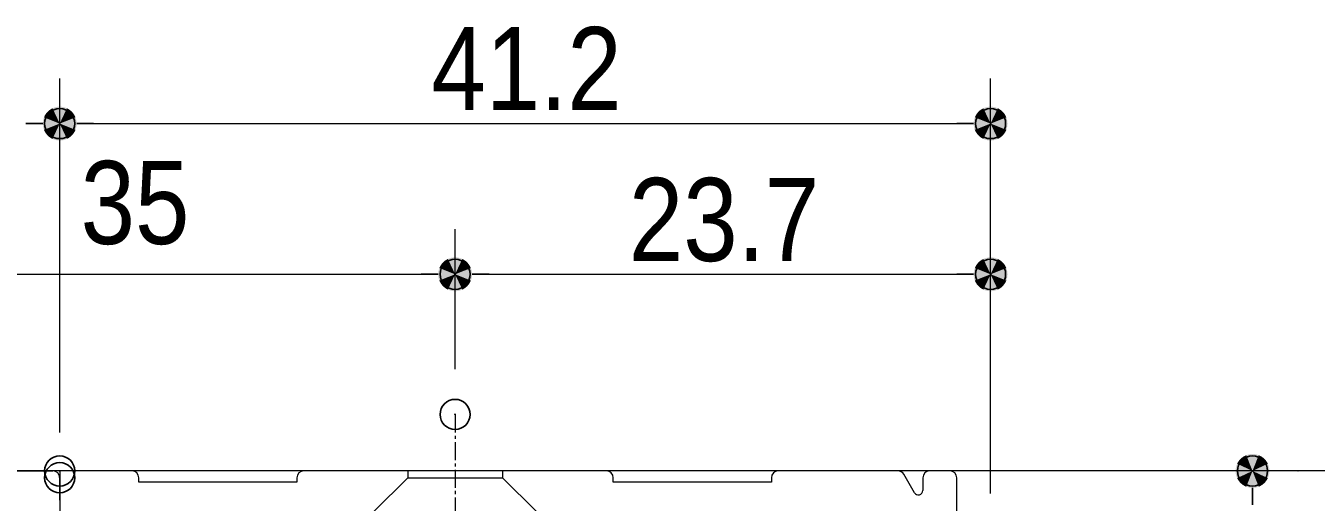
# Model space of a CAD drawing. Units: millimetres, scale not verified. Extents: x -4547 to 4547, y -2284 to 2284.
# Drawn here: x 724.6 to 1152.9, y 705.6 to 863.6 of the extents above; entities that cross this region are included whole.
import ezdxf
from ezdxf.enums import TextEntityAlignment as Align

# ---------------------------------------------------------------- set-up
doc = ezdxf.new("R2010")
doc.units = ezdxf.units.MM
doc.header["$LTSCALE"] = 20
doc.header["$PDMODE"] = 32
doc.header["$PDSIZE"] = 10
doc.linetypes.add('USER4', pattern=[9.172222, 5.997222, -1.058333, 1.058333, -1.058333])
for name, color, linetype, lineweight in [('0-1_3一般', 7, 'Continuous', 15), ('0-2_2寸法-2', 7, 'Continuous', 15), ('0-3_0', 7, 'Continuous', 25), ('0-5_2寸法-1', 7, 'Continuous', 15)]:
    doc.layers.add(name, color=color, linetype=linetype, lineweight=lineweight)
doc.layers.add('0-4_Defpoints', color=7, linetype='Continuous')
doc.styles.add('ＭＳ Ｐゴシック', font='')
doc.styles.get('ＭＳ Ｐゴシック').set_extended_font_data('MS PGothic')

# ---------------------------------------------------------------- blocks, each defined once
blk = doc.blocks.new('グループ-47')
at = {"layer": '0-1_3一般', "linetype": 'USER4', "lineweight": 5}
blk.add_line((44153.7, 14694), (44153.7, -3299.9), dxfattribs=at)
blk = doc.blocks.new('グループ-52')
at = {"layer": '0-1_3一般', "lineweight": 5}
for p, q in [((41048.7, 14319), (41483.7, 14319)), ((41528.7, 14124), (41528.7, 14274)), ((41528.7, 14274), (41528.7, 9374.3))]:
    blk.add_line(p, q, dxfattribs=at)
blk.add_arc((41483.7, 14274), 45, 0, 90, dxfattribs=at)
blk = doc.blocks.new('グループ-53')
at = {"layer": '0-1_3一般', "lineweight": 5}
for p, q in [((45158.7, 14319), (43148.7, 14319)), ((43838.7, 14319), (43838.7, 14274)), ((44468.7, 14319), (44468.7, 14274)), ((47093.2, 14319), (46298.7, 14319)), ((47438.7, 14319), (47303.7, 14319)), ((43838.7, 14274), (43613.7, 14049)), ((43838.7, 14274), (44468.7, 14274)), ((44468.7, 14274), (44693.7, 14049)), ((47202.7, 14174.4), (47132.2, 14296.5)), ((47258.7, 14274), (47258.7, 14189.4)), ((47483.7, 13839), (47483.7, 14274))]:
    blk.add_line(p, q, dxfattribs=at)
for points in [[(42008.7, 14319), (41528.7, 14319), (41528.7, 8694), (41678.7, 8544), (43171.2, 8544)], [(43103.7, 14274), (43103.7, 14244), (42053.7, 14244), (42053.7, 14274)], [(46253.7, 14274), (46253.7, 14244), (45203.7, 14244), (45203.7, 14274)]]:
    blk.add_lwpolyline(points, dxfattribs=at)
for centre, radius, start, end in [((42008.7, 14274), 45, 0, 90), ((43148.7, 14274), 45, 90, 180), ((45158.7, 14274), 45, 0, 90), ((46298.7, 14274), 45, 90, 180), ((47093.2, 14274), 45, 30, 90), ((47303.7, 14274), 45, 90, 180), ((47438.7, 14274), 45, 0, 90), ((47228.7, 14189.4), 30, 210, 0)]:
    blk.add_arc(centre, radius, start, end, dxfattribs=at)
blk = doc.blocks.new('グループ-61')
at = {"layer": '0-1_3一般', "lineweight": 5}
blk.add_line((51578.7, 14319), (37028.7, 14319), dxfattribs=at)
blk = doc.blocks.new('グループ-63')
at = {"layer": '0-1_3一般'}
for name in ['グループ-47', 'グループ-61', 'グループ-53', 'グループ-52']:
    blk.add_blockref(name, (0, 0), dxfattribs=at)
blk = doc.blocks.new('_Dot')
at = {"layer": '0-3_0'}
blk.add_line((-10, 0), (-20, 0), dxfattribs=at)
for points in [[(0, 0), (-7.29, 6.85), (-6.37, 7.71)], [(0, 0), (-6.37, 7.71), (-5.36, 8.44)], [(0, 0), (-5.36, 8.44), (-4.26, 9.05)], [(0, 0), (-4.26, 9.05), (-3.09, 9.51)], [(0, 0), (-3.09, 9.51), (-1.87, 9.82)], [(0, 0), (-1.87, 9.82), (-0.63, 9.98)], [(0, 0), (-0.63, 9.98), (0.63, 9.98)], [(0, 0), (0.63, 9.98), (1.87, 9.82)], [(0, 0), (1.87, 9.82), (3.09, 9.51)], [(0, 0), (3.09, 9.51), (4.26, 9.05)], [(0, 0), (4.26, 9.05), (5.36, 8.44)], [(0, 0), (5.36, 8.44), (6.37, 7.71)], [(0, 0), (6.37, 7.71), (7.29, 6.85)], [(0, 0), (-10, 0), (-9.92, 1.25)], [(0, 0), (-9.92, -1.25), (-10, 0)], [(0, 0), (-9.92, 1.25), (-9.69, 2.49)], [(0, 0), (-9.69, -2.49), (-9.92, -1.25)], [(0, 0), (-9.69, 2.49), (-9.3, 3.68)], [(0, 0), (-9.3, -3.68), (-9.69, -2.49)], [(0, 0), (-9.3, 3.68), (-8.76, 4.82)], [(0, 0), (-8.76, -4.82), (-9.3, -3.68)], [(0, 0), (-8.76, 4.82), (-8.09, 5.88)], [(0, 0), (-8.09, -5.88), (-8.76, -4.82)], [(0, 0), (-8.09, 5.88), (-7.29, 6.85)], [(0, 0), (-7.29, -6.85), (-8.09, -5.88)], [(0, 0), (-6.37, -7.71), (-7.29, -6.85)], [(0, 0), (-5.36, -8.44), (-6.37, -7.71)], [(0, 0), (-4.26, -9.05), (-5.36, -8.44)], [(0, 0), (-3.09, -9.51), (-4.26, -9.05)], [(0, 0), (-1.87, -9.82), (-3.09, -9.51)], [(0, 0), (-0.63, -9.98), (-1.87, -9.82)], [(0, 0), (0.63, -9.98), (-0.63, -9.98)], [(0, 0), (7.29, 6.85), (8.09, 5.88)], [(0, 0), (8.09, 5.88), (8.76, 4.82)], [(0, 0), (8.76, 4.82), (9.3, 3.68)], [(0, 0), (9.3, 3.68), (9.69, 2.49)], [(0, 0), (9.69, 2.49), (9.92, 1.25)], [(0, 0), (9.92, 1.25), (10, 0)], [(0, 0), (1.87, -9.82), (0.63, -9.98)], [(0, 0), (3.09, -9.51), (1.87, -9.82)], [(0, 0), (4.26, -9.05), (3.09, -9.51)], [(0, 0), (5.36, -8.44), (4.26, -9.05)], [(0, 0), (6.37, -7.71), (5.36, -8.44)], [(0, 0), (7.29, -6.85), (6.37, -7.71)], [(0, 0), (8.09, -5.88), (7.29, -6.85)], [(0, 0), (8.76, -4.82), (8.09, -5.88)], [(0, 0), (9.3, -3.68), (8.76, -4.82)], [(0, 0), (9.69, -2.49), (9.3, -3.68)], [(0, 0), (9.92, -1.25), (9.69, -2.49)], [(0, 0), (10, 0), (9.92, -1.25)]]:
    blk.add_solid(points, dxfattribs=at)

msp = doc.modelspace()

# ---------------------------------------------------------------- linework, layer by layer
at = {"layer": '0-2_2寸法-2'}
for p, q in [((867.06, 749.7), (867.06, 796.2)), ((615.81, 781.2), (855.8, 781.2))]:
    msp.add_line(p, q, dxfattribs=at)
at = {"layer": '0-4_Defpoints'}
for p in [(735.81, 831.2), (1044.81, 831.2), (867.06, 781.2), (1044.81, 781.2), (867.06, 734.7), (735.81, 715.95), (1131.75, 715.95), (735.81, 713.7)]:
    msp.add_point(p, dxfattribs=at)
at = {"layer": '0-5_2寸法-1'}
for p, q in [((735.81, 728.7), (735.81, 846.2)), ((735.81, 730.95), (735.81, 846.2)), ((1044.81, 708.43), (1044.81, 846.2)), ((747.06, 831.2), (1033.55, 831.2)), ((867.06, 749.7), (867.06, 796.2)), ((1044.81, 708.43), (1044.81, 796.2)), ((878.31, 781.2), (1033.55, 781.2)), ((1146.75, 715.95), (1146.95, 715.95))]:
    msp.add_line(p, q, dxfattribs=at)

# ---------------------------------------------------------------- block references
at = {"layer": '0-1_3一般', "xscale": 0.05, "yscale": 0.05}
msp.add_blockref('グループ-63', (-1340.62, 0), dxfattribs=at)
at = {"layer": '0-2_2寸法-2', "xscale": 0.5627563, "yscale": 0.5627563}
msp.add_blockref('_Dot', (867.06, 781.2), dxfattribs=at)
at = {"layer": '0-5_2寸法-1', "xscale": 0.5627563, "yscale": 0.5627563}
for p in [(735.81, 831.2), (1044.81, 831.2), (1044.81, 781.2)]:
    msp.add_blockref('_Dot', p, dxfattribs=at)
for p, rotation in [((735.81, 831.2), 180), ((867.06, 781.2), 180), ((1131.75, 715.95), 90)]:
    msp.add_blockref('_Dot', p, dxfattribs=dict(at, rotation=rotation))

# ---------------------------------------------------------------- texts
at = {"layer": '0-2_2寸法-2', "style": 'ＭＳ Ｐゴシック', "width": 0.9}
msp.add_text('35', height=27.57, dxfattribs=at).set_placement((742.75, 782.97), align=Align.BOTTOM_LEFT)
at = {"layer": '0-5_2寸法-1', "style": 'ＭＳ Ｐゴシック', "width": 0.9}
for s, p in [('41.2', (859.19, 827.39)), ('23.7', (924.74, 777.32))]:
    msp.add_text(s, height=27.57, dxfattribs=at).set_placement(p, align=Align.BOTTOM_LEFT)

doc.saveas('drawing.dxf')
